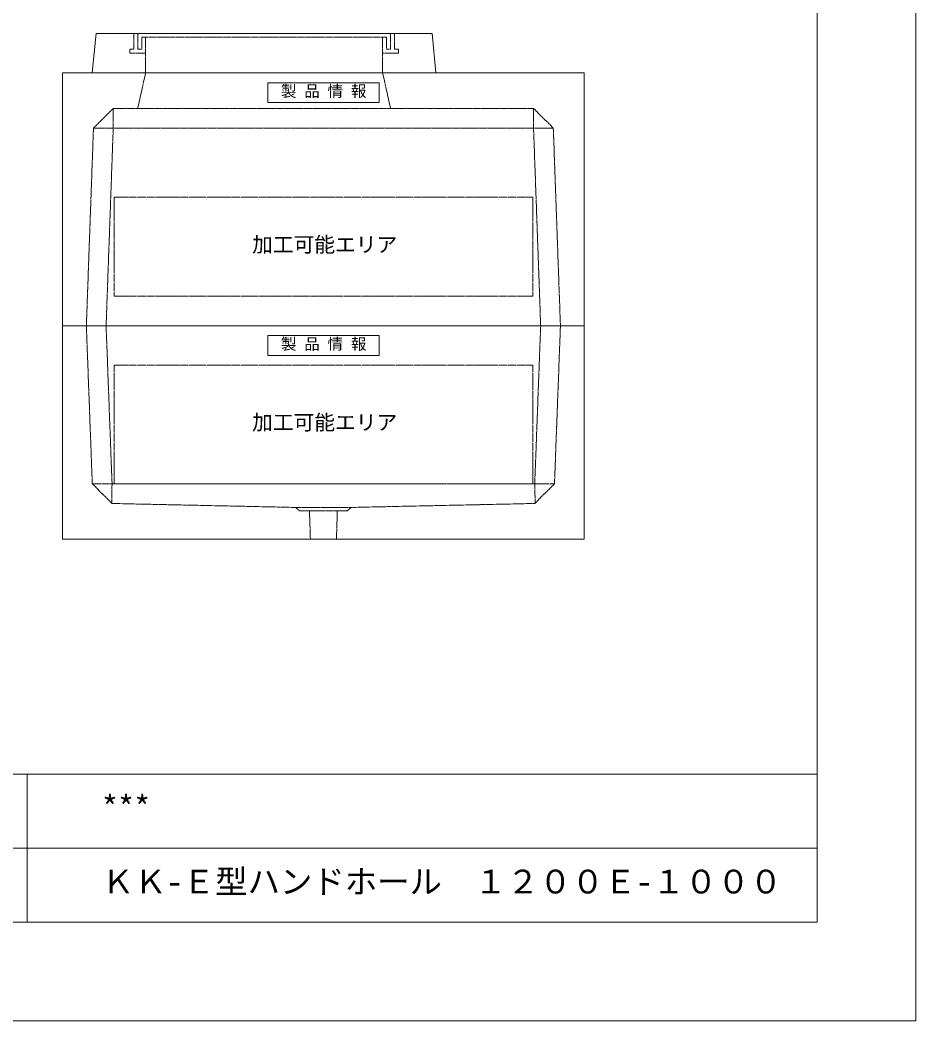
# Model space of a CAD drawing. Units: millimetres, scale not verified. Extents: x -3712 to 3712, y -2625 to 2625.
# Drawn here: x 1445 to 3712, y -2625 to -91 of the extents above; entities that cross this region are included whole.
import ezdxf
from ezdxf.enums import TextEntityAlignment as Align

# ---------------------------------------------------------------- set-up
doc = ezdxf.new("R2010")
doc.units = ezdxf.units.MM
doc.header["$LTSCALE"] = 10
doc.linetypes.add('LONG_DASHED1', pattern=[7, 6, -1])
doc.linetypes.add('LONG_DOUBLE_CHAIN', pattern=[21.8, 18, -1, 0.6, -0.6, 0.6, -1])
for name, color, linetype, lineweight in [('0-0_D-TTL', 7, 'Continuous', 9), ('0-1_Defpoints', 7, 'Continuous', 9), ('0-2_D-TTL-FRAM1', 134, 'Continuous', 9), ('0-3_D-TTL-TXT', 7, 'Continuous', 9), ('0-7_D-STR', 7, 'LONG_DASHED1', 9), ('0-8_D-STR-STR1', 7, 'LONG_DASHED1', 9), ('0-9_D-STR-STR4', 134, 'LONG_DASHED1', 9), ('0-A_D-STR-STR5', 1, 'LONG_DOUBLE_CHAIN', 9)]:
    doc.layers.add(name, color=color, linetype=linetype, lineweight=lineweight)
doc.styles.add('ＭＳ ゴシック', font='')
doc.styles.get('ＭＳ ゴシック').set_extended_font_data('MS Gothic')

# ---------------------------------------------------------------- blocks, each defined once
blk = doc.blocks.new('A$C4DE05FD1')
at = {"layer": '0-0_D-TTL', "color": 134}
for p in [(57400, 38000), (2000, 2000)]:
    blk.add_line(p, (57400, 2000), dxfattribs=at)
at = {"layer": '0-1_Defpoints', "color": 134}
for p in [(59400, 42000), (0, 0)]:
    blk.add_line(p, (59400, 0), dxfattribs=at)
at = {"layer": '0-2_D-TTL-FRAM1'}
for p, q in [((19400, 5000), (57400, 5000)), ((41400, 5000), (41400, 2000)), ((32400, 3500), (57400, 3500))]:
    blk.add_line(p, q, dxfattribs=at)
blk = doc.blocks.new('A$C019679C0')
at = {"layer": '0-7_D-STR', "linetype": 'Continuous'}
for p, q in [((-4350, 0), (-4250, 1000)), ((4250, 1000), (-4250, 1000)), ((4350, 0), (4250, 1000)), ((-4350, 0), (4350, 0))]:
    blk.add_line(p, q, dxfattribs=at)
at = {"layer": '0-7_D-STR'}
for p, q in [((-3000, 0), (-3000, 900)), ((3000, 900), (3000, 0))]:
    blk.add_line(p, q, dxfattribs=at)
at = {"layer": '0-9_D-STR-STR4'}
for points in [[(-3300, 1000), (-3300, 600), (-3400, 600), (-3400, 500), (-3000, 500)], [(-3000, 900), (-3100, 900), (-3100, 600), (-3200, 600), (-3200, 1000)], [(-3000, 900), (3000, 900), (3100, 900)], [(3300, 1000), (3300, 600), (3400, 600), (3400, 500), (3000, 500)], [(3100, 900), (3100, 600), (3200, 600), (3200, 1000)]]:
    blk.add_lwpolyline(points, dxfattribs=at)
blk = doc.blocks.new('A$C3FC15DFF')
at = {"layer": '0-8_D-STR-STR1', "linetype": 'Continuous'}
blk.add_lwpolyline([(-1410, 0), (1410, 0), (1410, -500), (-1410, -500)], close=True, dxfattribs=at)
at = {"layer": '0-8_D-STR-STR1', "style": 'ＭＳ ゴシック'}
blk.add_text('製 品 情 報', height=288.6, dxfattribs=at).set_placement((-1074.8, -441.3), align=Align.BOTTOM_LEFT)
blk = doc.blocks.new('A$C79222E4B')
at = {"layer": '0-7_D-STR'}
for p, q in [((-4500, 6400), (-4700, 5500)), ((1500, 6400), (1700, 5500)), ((-5820, 5000), (-5320, 5500)), ((-5320, 5500), (5320, 5500)), ((-5320, 5000), (-5320, 5500)), ((5820, 5000), (5320, 5500)), ((5320, 5000), (5320, 5500)), ((-5820, 5000), (-6000, 0)), ((5820, 5000), (-5820, 5000)), ((-5320, 5000), (-5500, 0)), ((5320, 5000), (5500, 0)), ((5820, 5000), (6000, 0))]:
    blk.add_line(p, q, dxfattribs=at)
at = {"layer": '0-7_D-STR', "linetype": 'Continuous'}
for p, q in [((6600, 6400), (6600, 0)), ((6600, 0), (-6600, 0))]:
    blk.add_line(p, q, dxfattribs=at)
blk.add_lwpolyline([(6600, 6400), (-6600, 6400), (-6600, 0)], dxfattribs=at)
at = {"layer": '0-A_D-STR-STR5'}
for p, q in [((-5300, 3250), (-5300, 750)), ((5300, 3250), (-5300, 3250))]:
    blk.add_line(p, q, dxfattribs=at)
blk.add_lwpolyline([(5300, 3250), (5300, 750), (-5300, 750)], dxfattribs=at)
at = {"layer": '0-8_D-STR-STR1'}
blk.add_blockref('A$C3FC15DFF', (0, 6150), dxfattribs=at)
blk = doc.blocks.new('A$C6DF92501')
at = {"layer": '0-7_D-STR', "linetype": 'Continuous'}
for p, q in [((-6600, 0), (6600, 0)), ((-6600, -5400), (-6600, 0)), ((6600, -5400), (6600, 0)), ((-6600, -5400), (6600, -5400))]:
    blk.add_line(p, q, dxfattribs=at)
at = {"layer": '0-7_D-STR'}
for p, q in [((-6000, 0), (-5850, -4000)), ((-5500, 0), (-5350, -4000)), ((5500, 0), (5350, -4000)), ((6000, 0), (5850, -4000)), ((-5350, -4500), (-5850, -4000)), ((5850, -4000), (-5850, -4000)), ((-5360.7, -4499.8), (-5350, -4000)), ((5350, -4500), (5850, -4000)), ((5360.7, -4499.8), (5350, -4000)), ((-5350, -4500), (-700, -4600)), ((5350, -4500), (700, -4600)), ((-600, -4690), (-700, -4600)), ((700, -4600), (-700, -4600)), ((600, -4690), (-600, -4690)), ((-329.8, -5400), (-352.5, -4690)), ((329.8, -5400), (352.5, -4690)), ((600, -4690), (700, -4600))]:
    blk.add_line(p, q, dxfattribs=at)
at = {"layer": '0-A_D-STR-STR5'}
for p, q in [((5300, -1000), (5300, -4000)), ((5300, -4000), (-5300, -4000))]:
    blk.add_line(p, q, dxfattribs=at)
blk.add_lwpolyline([(5300, -1000), (-5300, -1000), (-5300, -4000)], dxfattribs=at)
at = {"layer": '0-8_D-STR-STR1'}
blk.add_blockref('A$C3FC15DFF', (0, -250), dxfattribs=at)

msp = doc.modelspace()

# ---------------------------------------------------------------- block references
at = {"layer": '0-0_D-TTL', "xscale": 0.125, "yscale": 0.125}
msp.add_blockref('A$C4DE05FD1', (-3712.5, -2625), dxfattribs=at)
at = {"layer": '0-7_D-STR', "xscale": 0.1, "yscale": 0.1}
for name, p in [('A$C019679C0', (2062.5, -225)), ('A$C79222E4B', (2212.5, -865)), ('A$C6DF92501', (2212.5, -865))]:
    msp.add_blockref(name, p, dxfattribs=at)

# ---------------------------------------------------------------- texts
at = {"layer": '0-3_D-TTL-TXT', "style": 'ＭＳ ゴシック'}
for s, p in [('***', (1651.65, -2132.75)), ('ＫＫ-Ｅ型ハンドホール\u3000１２００Ｅ-１０００', (1651.65, -2320.25))]:
    msp.add_text(s, height=60.12, dxfattribs=at).set_placement(p, align=Align.BOTTOM_LEFT)
at = {"layer": '0-A_D-STR-STR5', "style": 'ＭＳ ゴシック'}
for p in [(2032.02, -690.35), (2032.02, -1140.35)]:
    msp.add_text('加工可能エリア', height=38.49, dxfattribs=at).set_placement(p, align=Align.BOTTOM_LEFT)

doc.saveas('drawing.dxf')
